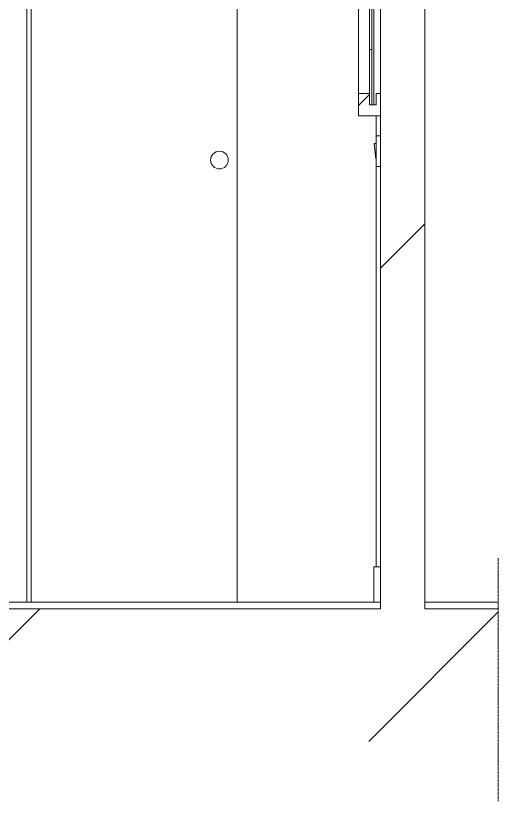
# Model space of a CAD drawing. Header units: centimetres. Extents: x -16179 to 12840, y -10704 to 3856.
# Drawn here: x 128.3 to 237.4, y -5157 to -4979.3 of the extents above; entities that cross this region are included whole.
import ezdxf

# ---------------------------------------------------------------- set-up
doc = ezdxf.new("R2010")
doc.units = ezdxf.units.CM
doc.header["$MEASUREMENT"] = 0
doc.linetypes.add('ACAD_ISO04W100', pattern=[0.762, 0.6096, -0.0762, 0, -0.0762])
for name, color, linetype, lineweight in [('A-LP-SEZIONI_Num_Penna__151', 151, 'Continuous', 18), ('A-prsp-2_Num_Penna__137', 137, 'Continuous', 18), ('A-SECT A-MCUT_Num_Penna__7', 7, 'Continuous', 18), ('A-SECT D-MCUT_Num_Penna__181', 181, 'Continuous', 18)]:
    doc.layers.add(name, color=color, linetype=linetype, lineweight=lineweight)

msp = doc.modelspace()

# ---------------------------------------------------------------- hatches: boundary and pattern name
at = {"layer": 'A-SECT D-MCUT_Num_Penna__181', "linetype": 'Continuous', "lineweight": 18}
h = msp.add_hatch(dxfattribs=at)
h.set_pattern_fill('ANSI31', color=181, scale=100, style=0, pattern_type=2)
h.set_pattern_definition([(45, (254.724, -5723.27), (-52.198, 52.198), [])])
h.paths.add_polyline_path([(-34.17, -4813.47), (-34.17, -4861.97), (-19.17, -4861.97), (-19.17, -4843.47), (210.83, -4843.47), (210.83, -4922.1), (212.16, -4922.1, -1), (212.16, -4922.4), (210.84, -4922.4), (210.83, -4922.42), (210.83, -5113.47), (-19.17, -5113.47), (-19.17, -5015.97), (-34.17, -5015.97), (-34.17, -5123.47), (-64.17, -5123.47), (-64.17, -5143.47), (237.45, -5143.47), (237.45, -5113.47), (220.83, -5113.47), (220.83, -4843.47), (235.83, -4843.47), (235.83, -4828.47), (-19.17, -4828.47), (-19.17, -4813.47)])
h = msp.add_hatch(dxfattribs=at)
h.set_pattern_fill('ANSI31', color=181, scale=100, style=0, pattern_type=2)
h.set_pattern_definition([(45, (254.724, -5723.272), (-10.43957, 10.43957), [])])
h.paths.add_polyline_path([(210.83, -4996.97), (209.83, -4996.97), (209.83, -4999.47), (208.33, -4999.47), (208.33, -4996.97), (205.83, -4996.97), (205.83, -5001.97), (210.83, -5001.97)])

# ---------------------------------------------------------------- linework, layer by layer
at = {"layer": 'A-LP-SEZIONI_Num_Penna__151', "color": 151, "linetype": 'Continuous', "lineweight": 18}
for p, q in [((130.83, -5111.97), (130.83, -4903.47)), ((131.83, -5111.97), (131.83, -4904.47)), ((205.83, -4996.97), (205.83, -4922.07)), ((208.33, -4932.07), (208.33, -4986.97)), ((209.83, -5001.97), (209.83, -5006.47)), ((210.83, -5006.47), (209.83, -5006.47)), ((209.83, -5006.47), (209.83, -5013.47)), ((209.73, -5011.72), (209.83, -5011.72)), ((209.83, -5013.47), (209.83, -5103.97)), ((209.83, -5013.47), (210.83, -5013.47))]:
    msp.add_line(p, q, dxfattribs=at)
at = {"layer": 'A-LP-SEZIONI_Num_Penna__151', "color": 151, "linetype": 'ACAD_ISO04W100', "lineweight": 18}
msp.add_line((237.45, -5101.97), (237.45, -5156.97), dxfattribs=at)
at = {"layer": 'A-LP-SEZIONI_Num_Penna__151', "color": 151, "linetype": 'Continuous', "lineweight": 18, "flags": 128}
msp.add_lwpolyline([(209.83, -5008.22), (209.36, -5008.22), (209.73, -5011.72)], dxfattribs=at)
at = {"layer": 'A-prsp-2_Num_Penna__137', "color": 137, "linetype": 'Continuous', "lineweight": 18}
msp.add_line((178.4, -4904.47), (178.4, -5111.97), dxfattribs=at)
msp.add_circle((174.4, -5011.97), 2, dxfattribs=at)
at = {"layer": 'A-SECT A-MCUT_Num_Penna__7', "color": 7, "linetype": 'Continuous', "lineweight": 18}
for p, q in [((220.83, -5111.97), (220.83, -4843.47)), ((208.83, -4919.57), (208.83, -4999.47)), ((209.33, -4919.57), (209.33, -4999.47)), ((210.83, -5113.47), (210.83, -4922.4)), ((208.33, -4986.97), (208.33, -4996.97)), ((208.83, -4986.97), (208.33, -4986.97)), ((205.83, -4996.97), (205.83, -5001.97)), ((208.33, -4996.97), (205.83, -4996.97)), ((208.33, -4996.97), (208.33, -4999.47)), ((209.83, -4999.47), (209.83, -4996.97)), ((209.83, -4996.97), (210.83, -4996.97)), ((208.33, -4999.47), (209.83, -4999.47)), ((205.83, -5001.97), (210.83, -5001.97)), ((209.33, -5111.97), (209.33, -5103.97)), ((209.33, -5103.97), (210.83, -5103.97)), ((-19.17, -5111.97), (210.83, -5111.97)), ((220.83, -5111.97), (237.45, -5111.97)), ((220.83, -5111.97), (220.83, -5113.47)), ((-19.17, -5113.47), (210.83, -5113.47)), ((220.83, -5113.47), (237.45, -5113.47))]:
    msp.add_line(p, q, dxfattribs=at)

doc.saveas('drawing.dxf')
